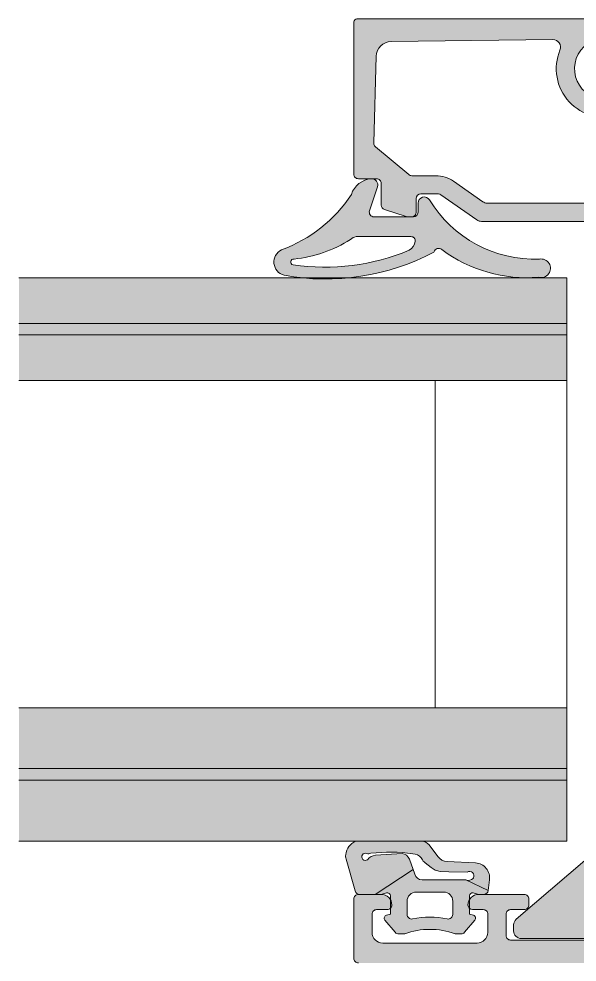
# Model space of a CAD drawing. Header units: millimetres. Extents: x -576 to 4430, y -1196 to 2690.
# Drawn here: x 1943.33 to 1961.67, y -725.82 to -694.84 of the extents above; entities that cross this region are included whole.
import ezdxf

# ---------------------------------------------------------------- set-up
doc = ezdxf.new("R2010")
doc.units = ezdxf.units.MM
doc.header["$LTSCALE"] = 0.25
doc.header["$MEASUREMENT"] = 0
for name, color, linetype, lineweight in [('01_Aluminium [Thin]', 141, 'Continuous', 18), ('01_Fill Glass', 254, 'Continuous', 0), ('01_Fill Plastic', 253, 'Continuous', 0), ('01_Glazing [Thin]', 6, 'Continuous', 18), ('01_Plastic', 3, 'Continuous', 20)]:
    doc.layers.add(name, color=color, linetype=linetype, lineweight=lineweight)
doc.layers.add('01_Fill 2°material', color=7, linetype='Continuous', lineweight=0, true_color=0xbfbfbf)
doc.layers.add('01_Fill Aluminum', color=7, linetype='Continuous', lineweight=0, true_color=0xdcdcdc)

msp = doc.modelspace()

# ---------------------------------------------------------------- hatches: boundary and pattern name
at = {"layer": '01_Fill 2°material', "ltscale": 0.25}
h = msp.add_hatch(color=256, dxfattribs=at)
h.dxf.hatch_style = 1
edge = h.paths.add_edge_path()
edge.add_arc((1954.314279325867, -722.3400427987418), 0.2500000000006058, 528.0364513271027, 561.7668760545731, ccw=False)
edge.add_arc((1954.609738629279, -722.3436816417653), 0.5428696929898681, 472.5962169643944, 534.1362622465406, ccw=False)
edge.add_line((1954.401149437216, -721.8424850211451), (1956.510377496196, -721.8424850211305))
edge.add_arc((1956.52948812885, -722.242028239969), 0.4000000000000318, 404.7119290243088, 452.73843895605285, ccw=False)
edge.add_line((1956.813749333315, -721.9606111693494), (1957.095183312394, -722.3520263003985))
edge.add_arc((1957.419948421739, -722.1185147937177), 0.4000000000002781, 575.7167622531208, 627.527475252334)
edge.add_line((1957.402692299674, -722.518142403189), (1958.333671955931, -722.5583425750684))
edge.add_arc((1958.296294620262, -723.056943552575), 0.4999999999926932, 352.99360772468975, 445.7128735626858, ccw=False)
edge.add_line((1958.792560894733, -723.117933591224), (1958.749444349109, -723.4687660868132))
edge.add_line((1958.749444349109, -723.4687660868132), (1958.016443539195, -723.1174850036115))
edge.add_arc((1958.09750359234, -722.907431232151), 0.2251517690805374, 608.8983266011014, 674.0103272438629)
edge.add_arc((1958.273712688671, -723.0699252374417), 0.01978431694102304, 489.3537514831213, 538.3734630290342, ccw=False)
edge.add_arc((1958.134409027251, -722.9825991548588), 0.1457933144468498, 330.3934355554911, 481.9492810514324)
edge.add_line((1958.057259819048, -722.8588910701948), (1957.451579039412, -722.855694886801))
edge.add_line((1957.451579039412, -722.855694886801), (1957.173112537389, -722.8365941265175))
edge.add_arc((1956.92794067749, -723.4613291984334), 0.6711208169678048, 428.5729057719275, 443.0954420271703)
edge.add_line((1957.008620012743, -722.7950754961313), (1956.87204438014, -722.7094178121071))
edge.add_line((1956.87204438014, -722.709417812108), (1956.674690207504, -722.5518861085912))
edge.add_arc((1957.18592988788, -722.0277330151513), 0.7321901912429457, 572.9024375159727, 585.7145556032654, ccw=False)
edge.add_line((1956.571185378773, -722.4254661727774), (1956.549365945695, -722.3929502332486))
edge.add_arc((1956.273312192956, -722.6155750949157), 0.3546371433360143, 398.8846055349916, 449.8060012747791)
edge.add_arc((1955.522984573561, -727.453521992191), 5.24668493684652, 441.7646998648067, 456.9066713819241)
edge.add_arc((1954.8088501969, -722.0091638059877), 0.2500000000000436, 259.90976088892603, 289.44069641719955, ccw=False)
edge.add_arc((1954.711110622947, -722.3593999458536), 0.117247234685073, 422.6095379947188, 666.6522718205318)
edge.add_arc((1955.078793155016, -722.6863947757503), 0.3779901298675551, 452.67500966416947, 501.958332058076, ccw=False)
edge.add_line((1955.061152065813, -722.3088165318733), (1955.917592642235, -722.2557986241937))
edge.add_arc((1955.917592642236, -722.5057986241937), 0.25, 374.99999999998107, 449.99999999998374, ccw=False)
edge.add_line((1956.159074098808, -722.441093862919), (1956.281239087767, -722.7832395104425))
edge.add_line((1956.281239087767, -722.7832395104425), (1955.033963602162, -723.5924850208668))
edge.add_line((1955.033963602162, -723.5924850208668), (1954.523850132867, -723.5924850208668))
edge.add_arc((1954.523850132866, -723.4424850208671), 0.1499999999998352, 554.9999999982908, 629.9999999999945, ccw=False)
edge.add_line((1954.378961258922, -723.481307877628), (1954.082104233968, -722.4327505476232))
at = {"layer": '01_Fill Aluminum', "ltscale": 0.25}
h = msp.add_hatch(color=256, dxfattribs=at)
h.dxf.hatch_style = 1
h.paths.add_polyline_path([(1954.333955857523, -699.9424860499217, 0.4142136209387922), (1954.483955887516, -700.0924860499218), (1955.083954802911, -700.0924859299486, -0.4142136209387937), (1955.233954832904, -700.2424859299482), (1955.233954832904, -700.9599197812428, 0.3249196962329808), (1955.337602283747, -701.1025782586868), (1956.053367919038, -701.3351446114794, 0.07870170682455019), (1956.099720468193, -701.3424861340351), (1956.233954832904, -701.3424861340351, 0.4142135623730951), (1956.383954832904, -701.192486134035), (1956.383954832904, -700.7424856744911, -0.4142135623730946), (1956.533954832904, -700.5924856744915), (1957.111439507413, -700.5924856744915, -0.1539147432816147), (1957.197475983535, -700.6196128753187), (1958.37949695661, -701.4472730239441, 0.1539147432816144), (1958.522891083479, -701.4924850253229), (1964.390895960399, -701.4924850253229, -0.1989123673796609), (1964.496961977577, -701.5364190081447), (1964.808650524207, -701.8481075547749, -0.4529657504803501), (1964.793949407256, -702.0731376632008), (1964.297312451009, -702.4545568417158, 1.000076634922686), (1964.662808515587, -702.9303851980213), (1965.392013885895, -702.3702636970835, 0.4479168683076039), (1965.434403191729, -701.6253320848733), (1964.848002741586, -701.0389316347297, 0.198912367379743), (1964.494449350993, -700.892485025323), (1958.712070385446, -700.892485025323, -0.1539147432815771), (1958.568676258576, -700.8472730239447), (1957.606191305737, -700.1733336800058, 0.1539147432816031), (1957.03261479826, -699.9924856744911), (1956.235518073169, -699.9924856744916, -0.1755946907436), (1956.139426792133, -699.957665819086), (1955.042025559872, -699.0421374475073, -0.2221840360619793), (1954.988116912292, -698.9271036414708), (1955.070171153942, -696.0721097653001, -0.4022031260866221), (1955.563741478986, -695.5865128656247), (1960.869278630056, -695.5204718803767, -0.5420708623593412), (1961.105740396549, -695.8663265606034, 0.6445493222813495), (1963.09505638183, -697.9961452362178), (1963.394725372984, -697.9961452362182, 0.1316524975874739), (1963.469725372985, -697.9760490467858), (1964.21042917049, -697.5484035099063, -0.2608278656960589), (1964.356944419014, -697.5464529719362), (1965.033338805087, -697.913316205174, 0.5436583071657539), (1965.180727540401, -697.8329985818337, 0.2214433755508148), (1965.015580940616, -697.444455192821), (1964.383510493352, -696.875336405824, 0.3249196962328418), (1964.208140902399, -696.8569043190774), (1963.308955857527, -697.3760490467859, -0.1316524975874033), (1963.233955857527, -697.3961452362183), (1963.01486569344, -697.3961452362183, 0.09647240044979598), (1962.958573657313, -697.4071085264301, -1.314619193601405), (1962.738362039431, -695.4922934269817, 0.2397131860925446), (1962.867688350055, -695.4501738890309), (1963.304666535644, -695.013195703441, 0.6681786379191091), (1963.233955857526, -694.8424850253224), (1954.433955857526, -694.8424850253224, 0.4142135623730951), (1954.333955857526, -694.9424850253228)])
h = msp.add_hatch(color=256, dxfattribs=at)
h.dxf.hatch_style = 1
h.paths.add_polyline_path([(1968.933682256923, -720.759472318941, -0.2679491924313699), (1968.858682256922, -720.8893761295086), (1968.483682256922, -721.1058824804542, 0.4213885377997085), (1968.448327177195, -721.2445859840169), (1968.911714876514, -722.0037369018302, -0.1378721067476256), (1968.933682256923, -722.0818883466064), (1968.933682256923, -722.1924850208335, -0.4142135623730951), (1968.783682256922, -722.3424850208331), (1966.857289055013, -722.3424850208331, 0.2134110148107088), (1966.745489769095, -722.3924804225982, -0.8554596718333857), (1966.496645827017, -722.2314715406247), (1966.537319491325, -722.1401169948614), (1967.099552448576, -721.3257387067325, -0.267949192432054), (1967.235075800066, -721.2614470183031), (1967.292623191768, -721.2660979366484, 0.5773502691906579), (1967.391027719637, -721.123561804755), (1967.270668114345, -720.8698503609945, 0.1779757333228551), (1967.196762549562, -720.7973822294422), (1966.142256000498, -720.3222692932746, 0.5444665942506911), (1965.931517245682, -720.4604137342941), (1965.936745795073, -721.2498778536975, 0.3039838199170773), (1966.01011381456, -721.3581476190485, -0.4027377512040795), (1966.076605077545, -721.5068265951492), (1965.842812138564, -722.1569885707137, 0.08651342436154998), (1965.833963602161, -722.2077454847687), (1965.83396360216, -724.46570457675, -0.4008390878225275), (1965.356894680662, -724.9651784655945), (1962.583963602163, -725.0924850208668), (1959.483963602162, -725.0924850208668, -0.4142135623729053), (1959.333963602161, -724.9424850208671), (1959.333963602161, -724.2424850208669, -0.4142135623739506), (1959.483963602162, -724.0924850208663), (1959.933963602161, -724.0924850208672, 0.4142135623757575), (1960.083963602162, -723.9424850208662), (1960.083963602161, -723.7424850208655, 0.4142135623711196), (1959.933963602161, -723.5924850208668), (1958.433963602161, -723.5924850208668, 0.414213562372744), (1958.083963602161, -723.9424850208671, 0.4142135623739946), (1958.233963602162, -724.0924850208677), (1958.583963602161, -724.0924850208668, -0.4142135623732247), (1958.733963602162, -724.2424850208664), (1958.733963602162, -724.8424850208659, -0.4142135623734424), (1958.383963602163, -725.1924850208662), (1955.283963602162, -725.1924850208671, -0.4142135623731919), (1954.933963602161, -724.8424850208668), (1954.933963602161, -724.2424850208669, -0.4142135623728115), (1955.08396360216, -724.0924850208672), (1955.433963602161, -724.0924850208668, 0.4142135623717699), (1955.58396360216, -723.942485020868, 0.4142135623735139), (1955.233963602162, -723.5924850208686), (1954.483963602162, -723.5924850208668, 0.4142135623735753), (1954.333963602163, -723.7424850208664), (1954.333963602162, -725.6924850208671, 0.414213562373224), (1954.483963602162, -725.8424850208668), (1972.683963602162, -725.8424850208672, 0.4142135620383717), (1972.833963602162, -725.692485021039), (1972.83396360399, -724.0924850210241, 0.4142135627076488), (1972.58396360399, -723.8424850207385), (1971.63396360399, -723.8424850207376, 0.4142135623732698), (1971.483963603991, -723.9924850207373), (1971.483963603991, -724.192485020738, 0.4142135623737592), (1971.633963603991, -724.3424850207385), (1971.983963603991, -724.3424850207376, -0.4142135623740274), (1972.133963603991, -724.4924850207377), (1972.13396360399, -724.9914737815521, -0.4142135623727064), (1971.983963603991, -725.1414737815518), (1970.883961899591, -725.1414737815522, -0.4132266211293093), (1970.733962751763, -724.9919794011313, 0.4132266211290448), (1970.583963603964, -724.8424850207381), (1969.883963603991, -724.8424850207376, -0.4142135623728556), (1969.733963603991, -724.692485020738), (1969.733963603991, -723.3272074305347, -0.2348109471036731), (1969.793392942442, -723.2076375544517), (1970.340019953411, -722.7935836838097, 0.5507604247540888), (1970.318665621977, -722.5409382666031, -0.1111825225082695), (1970.016544346551, -722.2859089894793), (1969.896974470677, -722.37647965087, -0.1763269807084542), (1969.685268834857, -721.6901468409329), (1969.835082374182, -721.6976237238383, -0.1763269807084616), (1970.074216918326, -721.1303295576573), (1969.964259137743, -721.0283036471707, -0.1763269807084661), (1970.603402712254, -720.7006338539396), (1970.622054268094, -720.8494697360644, -0.1763269807084696), (1971.222255238996, -720.9864616909919), (1971.303637178433, -720.8604578027395, -0.1763269807084713), (1971.737315048215, -721.4329920877345), (1971.593979126255, -721.4772053642338, -0.08692902278286169), (1971.632942278497, -721.7853491947077, 0.5064741259057328), (1971.94615835486, -722.0390570228129), (1972.087962712219, -722.0018175537249, 0.3408451643266092), (1972.833963603988, -721.0346131000234), (1972.833963602161, -719.4588773922584, 0.08651342406973989), (1972.825115065758, -719.4081204783771), (1972.590915102021, -718.7568265951492, -0.3927928019850657), (1972.653692192945, -718.6097254211992), (1972.661068516918, -718.6064412701741, 0.2944133975740792), (1972.730774384494, -718.4998778536975), (1972.736002933885, -717.7104137342936, 0.5486187866265736), (1972.523515213903, -717.5730572978401), (1971.470757630004, -718.0473822294417, 0.1779757333229003), (1971.396852065222, -718.1198503609941), (1971.27649245993, -718.373561804755, 0.7175489518011463), (1971.399111319834, -718.5180002974081, -0.3297694723298081), (1971.56796773099, -718.5757387067321), (1972.130200688242, -719.3901169948614), (1972.170864315096, -719.4814489961351, -0.8555309015434392), (1971.922030410471, -719.6424804225977, 0.213411014810887), (1971.810231124553, -719.5924850208331), (1969.883837922644, -719.5924850208331, -0.4142135623730951), (1969.733837922644, -719.442485020833), (1969.733837922644, -719.3318883466069, -0.1378721067474545), (1969.755805303053, -719.2537369018306), (1970.219193002371, -718.4945859840169, 0.5855240683196755), (1970.133837922644, -718.3424850208331), (1969.433682256923, -718.3424850208331, 0.4142135623730256), (1968.933682256923, -718.8424850208331)])
h.paths.add_polyline_path([(1968.98382523906, -723.2424468357568), (1968.984101957111, -724.7924468357597, -0.4142881254005912), (1968.834101961972, -724.9424850208676), (1966.983995009946, -724.9424850208676, -0.4142135623706107), (1966.733995009946, -724.6924850208699), (1966.733995009935, -723.3424850208668, -0.4142135623755616), (1966.983995009935, -723.092485020865), (1968.833825243921, -723.092485020865, -0.414139003276672)], flags=16)
h.paths.add_polyline_path([(1965.833430919432, -698.5383948123173), (1966.069750151159, -699.182160333689, -0.3610623764060248), (1966.00612148572, -699.3629421253682, 0.2637246696228711), (1965.933162295304, -699.4916461022241), (1965.933162295304, -700.242334797963, 0.5486187866266711), (1966.146555034566, -700.3782809660189), (1967.222601678261, -699.8765121755315, 0.1763269807077728), (1967.295155107055, -699.803958746738), (1967.403857707277, -699.5708452682858, 0.7215128442330799), (1967.279871037662, -699.4271404585016, -0.3307261147720423), (1967.110144019276, -699.3706824228603), (1966.549327372066, -698.5697532459982), (1966.49706301814, -698.4544272359896, -0.8584025375891071), (1966.745489771967, -698.2924896235287, 0.2134110146208727), (1966.857289057811, -698.3424850252164), (1968.783682259964, -698.3424850252869, -0.414213562362394), (1968.933682259958, -698.4924850252866), (1968.933682259958, -698.6030816995136, -0.1378721067478269), (1968.911714879549, -698.6812331442903), (1968.44832718023, -699.4403840621022, 0.4213885377996573), (1968.483682259957, -699.5790875656645), (1968.858682259958, -699.7955939166105, -0.26794919243117), (1968.933682259958, -699.9254977271786), (1968.933682259958, -702.0924850252869, 0.4142135623732352), (1969.183682259958, -702.3424850252869), (1970.133837925679, -702.3424850252865, 0.5855240683198415), (1970.219193005407, -702.1903840621027), (1969.755805306088, -701.4312331442917, -0.1378721067466572), (1969.73383792568, -701.3530816995163), (1969.73383792568, -701.242485025287, -0.4142135623743395), (1969.883837925679, -701.0924850252865), (1971.810231127796, -701.0924850252865, 0.2134110147462165), (1971.922030413626, -701.0424896235783, -0.8583311078721566), (1972.170467353722, -701.2044047591672), (1972.118192813571, -701.3197532459991), (1971.557376166361, -702.1206824228603, -0.2679491924329196), (1971.421429998305, -702.1840751621213), (1971.36300883134, -702.1789639723012, 0.5773502691910009), (1971.263662478361, -702.3208452682844), (1971.372365078581, -702.5539587467357, 0.1763269807090422), (1971.444918507376, -702.6265121755306), (1972.520965151072, -703.128280966018, 0.5486187866268355), (1972.734357890333, -702.9923347979626), (1972.734357890333, -702.2416461022241, 0.263724669621929), (1972.661398699917, -702.1129421253682, -0.3595082375520167), (1972.597485616384, -701.9329351270131), (1972.824775822162, -701.3137658924289, 0.08818176024965652), (1972.833963605196, -701.2620752786476), (1972.833963605193, -699.6503569448051, 0.3408451640026465), (1972.087962713424, -698.6831524922642), (1971.946158356066, -698.6459130231761, 0.5064741259054395), (1971.632942279703, -698.8996208512814, -0.08692902278299248), (1971.59397912746, -699.2077646817553), (1971.737315048077, -699.2519779578407, -0.176326980708473), (1971.303637180401, -699.824512244431), (1971.222255240201, -699.6985083549972, -0.176326980708471), (1970.622054269299, -699.8355003099251), (1970.603402713634, -699.9843361906543, -0.1763269807084716), (1969.964259137918, -699.6566663997747), (1970.074216919531, -699.5546404883318, -0.1763269807084624), (1969.835082375387, -698.9873463221512), (1969.685268837467, -698.9948232049861, -0.176326980708457), (1969.896974470762, -698.30849039427), (1970.016544347756, -698.3990610565103, -0.111182522508164), (1970.318665623182, -698.1440317793864, 0.5507604247542556), (1970.340019954617, -697.8913863621793), (1969.793392943647, -697.4773324915378, -0.2348109471036682), (1969.733963605196, -697.3577626154544), (1969.733963605197, -695.9924850252515, -0.4142135623728537), (1969.883963605196, -695.8424850252514), (1970.583963605169, -695.8424850252514, 0.4132266211290491), (1970.733962752969, -695.6929906448578, -0.4132266211293094), (1970.883961900796, -695.5434962644368), (1971.983963605197, -695.5434962644373, -0.414213562372971), (1972.133963605196, -695.6934962644369), (1972.133963605196, -696.1924850252514, -0.4142135623737696), (1971.983963605196, -696.3424850252514), (1971.633963605196, -696.3424850252505, 0.4142135623731015), (1971.483963605196, -696.4924850252511), (1971.483963605196, -696.6924850252509, 0.4142135623738927), (1971.633963605195, -696.8424850252514), (1972.583963605195, -696.842485025251, 0.4142135623727904), (1972.833963605195, -696.592485025251), (1972.833963605196, -694.9924850252511, 0.4142135623732696), (1972.683963605196, -694.8424850252514), (1963.483963605196, -694.8424850252514, 0.414213562373588), (1963.333963605194, -694.9924850252529), (1963.333963605197, -696.6172073502777, 0.267949192431074), (1963.408963605198, -696.7471111608457), (1963.799155984064, -696.9723888358191, 0.1830809254950002), (1963.904059794632, -696.9894740116189, 0.4742974360897105), (1964.083963605198, -696.8424850252501), (1964.083963605196, -695.8924850252507, -0.4142135623731076), (1964.233963605196, -695.7424850252506), (1965.683963605195, -695.7424850252479, -0.4142135623703811), (1965.833963605196, -695.8924850252462)])
h.paths.add_polyline_path([(1966.883660238509, -697.5924850252119), (1968.83396360519, -697.5924850252887, 0.414213562384536), (1968.983963605196, -697.4424850252886), (1968.983963605197, -695.8924850252516, 0.41421356237317), (1968.833963605196, -695.7424850252515), (1966.883995009694, -695.7424850252515, 0.4141503042995796), (1966.733995013193, -695.8924526280413), (1966.733660242014, -697.4424526280019, 0.4142768232641139)], flags=16)
at = {"layer": '01_Fill Glass', "ltscale": 0.25}
h = msp.add_hatch(color=256, dxfattribs=at)
h.dxf.hatch_style = 1
h.paths.add_polyline_path([(1943.333963605238, -721.8424850253206), (1961.333963605238, -721.8424850253206), (1961.333963605238, -717.4624850253205), (1943.333963605238, -717.4624850253205)])
h.paths.add_polyline_path([(1943.333963605238, -706.7224850253207), (1961.333963605238, -706.7224850253207), (1961.333963605238, -703.3424850253206), (1943.333963605238, -703.3424850253206)])
at = {"layer": '01_Fill Plastic', "ltscale": 0.25}
h = msp.add_hatch(color=256, dxfattribs=at)
h.dxf.hatch_style = 1
h.paths.add_polyline_path([(1951.963243846833, -702.4277083332046, 0.6985064420416477), (1952.043872245069, -703.2618439865552, 0.1686678630860196), (1956.967489273863, -702.4997646770627, -0.571388218474981), (1957.225212974377, -702.4210740203645, 0.1806414587843683), (1960.406240915002, -703.328452904455, 1.248094821065332), (1960.43261250955, -702.7305358537275, -0.2720297106966452), (1956.819856570274, -700.7881385346383, 0.7605798912279665), (1956.443290716995, -700.8966664164701), (1956.443290716995, -701.192486134035, -0.414213562373095), (1956.293290716995, -701.3424861340351), (1954.993290716995, -701.3424861340351, -0.5117725455009509), (1954.850966324542, -701.1451177129826), (1955.113156287737, -700.3573349161394, 0.5367706748602853), (1954.907719783712, -700.0947918895364, 0.3028165420597905), (1954.253668551054, -700.6092628047028, -0.1590991144742003)])
h.paths.add_polyline_path([(1956.211787751362, -701.9936880661868, -0.5053443711861246), (1956.345193536342, -702.1474093579174, -0.2349743539515275), (1956.1543070555, -702.4407938072201, -0.1368653522962335), (1952.337894314879, -702.9183846516213, -0.9646854720527198), (1952.373892327942, -702.7296386986228, 0.1174169460554799), (1954.226027614552, -702.0852849311847, -0.1383337806736836), (1954.410670095864, -701.9936880661868)], flags=16)
at = {"layer": '01_Fill Plastic'}
msp.add_hatch(color=256, dxfattribs=at).paths.add_polyline_path([(1964.083963605244, -711.6156901060737), (1964.083963605237, -713.041875359872, -0.1989123673783536), (1963.791070386424, -713.7489821410537), (1962.41576555369, -715.1242869737863, 0.8769764629926863), (1962.958963605224, -715.8321964570233), (1963.708963605238, -715.399183755124, -0.577350269189966), (1964.083963605239, -715.6156901060714), (1964.083963605237, -717.0418753598684, -0.1989123673793481), (1963.791070386424, -717.7489821410537), (1962.41576555369, -719.1242869737863, 0.8769764629927256), (1962.958963605224, -719.8321964570233), (1963.708963605237, -719.399183755124, -0.5773502691895774), (1964.083963605237, -719.61569010607), (1964.083963605237, -720.1777829922281, -0.2194269073865354), (1963.733353529606, -720.9382385965392), (1959.671616124146, -724.4067531706779, 0.2194269073865354), (1959.583963605238, -724.5968670717558), (1959.583963605238, -724.7924850253204, 0.4142135623730971), (1959.833963605238, -725.0424850253204), (1961.991744590629, -725.0424850253204, 0.1785576238053172), (1962.154092071721, -724.9825989263983), (1965.483353529607, -722.1395810906635, 0.2194269073864458), (1965.833963605239, -721.3791254863528), (1965.833963605245, -704.5424850253186, 0.4142135623732137), (1965.583963605245, -704.2924850253186), (1964.333963605237, -704.2924850253186, 0.4142135623730949), (1964.083963605237, -704.5424850253186), (1964.083963605237, -705.0418753598761, -0.1989123673796904), (1963.791070386424, -705.7489821410628), (1962.415765553703, -707.1242869737831, 0.8769764629928011), (1962.958963605237, -707.8321964570201), (1963.70896360525, -707.3991837551204, -0.5773502691901479), (1964.08396360525, -707.6156901060668), (1964.083963605248, -709.0418753598566, -0.198912367379276), (1963.791070386433, -709.7489821410442), (1962.41576555369, -711.1242869737863, 0.8769764629927504), (1962.958963605224, -711.8321964570233), (1963.708963605239, -711.3991837551231, -0.5773502691912789)])
at = {"layer": '01_Fill Plastic', "ltscale": 0.25}
h = msp.add_hatch(color=256, dxfattribs=at)
h.dxf.hatch_style = 1
h.paths.add_polyline_path([(1956.281239087767, -722.7832395104425), (1956.334422598215, -722.9321897684059, 0.3394542591779734), (1956.575904055727, -723.1174850071312), (1958.016443539196, -723.1174850036106), (1958.749444349109, -723.4687660868132, -0.3635220656709756), (1958.601764609223, -723.5924850208668), (1958.433963602161, -723.5924850208668), (1958.259813300541, -723.5458838143851, 0.493041807867334), (1958.133963602162, -723.642485020866), (1958.133963602162, -724.2424850208664), (1958.259845506672, -724.2762149755218, -0.5486187866261858), (1958.310568046473, -724.437086319119), (1957.973403681543, -724.8389031623193, -0.2216946626429748), (1957.858497015076, -724.892485020866), (1957.712883393724, -724.892485020866, -0.08471955629338988), (1957.663133216844, -724.8839944548291, 0.1706640371966394), (1956.00479398748, -724.8839944548291, -0.08471955629338498), (1955.955043810599, -724.892485020866), (1955.809430189248, -724.892485020866, -0.2216946626427947), (1955.69452352278, -724.8389031623193), (1955.35735915785, -724.4370863191199, -0.5486187866265202), (1955.408081697651, -724.2762149755218), (1955.533963602162, -724.2424850208664), (1955.533963602162, -723.642485020866, 0.4930418078672826), (1955.408113903783, -723.5458838143851), (1955.233963602162, -723.5924850208668), (1955.033963602162, -723.5924850208668)])
h.paths.add_polyline_path([(1956.383963601372, -723.5174850076365, 0.414213561602283), (1956.083963602162, -723.8174850076358), (1956.083963602162, -724.2520837100056, 0.4734736942744691), (1956.263471798884, -724.399152626933, -0.09933114856506038), (1957.40445540544, -724.399152626933, 0.4734736942741639), (1957.583963602162, -724.2520837100056), (1957.583963602162, -723.8174850052675, 0.4142135631438306), (1957.283963601372, -723.5174850052682)], flags=16)

# ---------------------------------------------------------------- linework, layer by layer
at = {"layer": '01_Aluminium [Thin]'}
for points in [[(1963.233955857526, -694.8424850253224), (1954.433955857526, -694.8424850253224, 0.4142135623732282), (1954.333955857526, -694.9424850253228), (1954.333955857526, -699.9424850253223, 0.414215613228528), (1954.483955883231, -700.0924860499218), (1955.083954807195, -700.0924859299486, -0.4142136125722515), (1955.233954832904, -700.2424859299487), (1955.233954832904, -700.9599197812428, 0.3249196962328572), (1955.337602283747, -701.1025782586868), (1956.053367919038, -701.3351446114794, 0.07870170682468189), (1956.099720468193, -701.3424861340351), (1956.233954832904, -701.3424861340351, 0.4142135623728175), (1956.383954832904, -701.192486134035), (1956.383954832904, -700.7424856744911, -0.4142135623730173), (1956.533954832904, -700.5924856744915), (1957.111439507413, -700.5924856744915, -0.1539147432815944), (1957.197475983535, -700.6196128753187), (1958.37949695661, -701.4472730239441, 0.1539147432815825), (1958.522891083479, -701.4924850253229), (1964.3908959604, -701.4924850253229, -0.1989123673799484)], [(1964.494449350993, -700.892485025323), (1958.712070385446, -700.892485025323, -0.153914743281608), (1958.568676258576, -700.8472730239447), (1957.606191305738, -700.1733336800063, 0.1539147432815915), (1957.032614798261, -699.9924856744911), (1956.235518073169, -699.9924856744916, -0.1755946907436052), (1956.139426792133, -699.957665819086), (1955.042025559873, -699.0421374475078, -0.2378242316413056), (1954.988372919078, -698.9181961457585), (1955.070171153942, -696.0721097653001, -0.4022031260866348), (1955.563741478986, -695.5865128656247), (1960.869278630056, -695.5204718803767, -0.542070862359244), (1961.105740396549, -695.8663265606029, 0.6394709010001509), (1963.073197785152, -698.0033496840716, -0.07795444858954005)], [(1962.958573657313, -697.4071085264305, -1.314619193601183), (1962.738362039431, -695.4922934269817, 0.2397131860924494)], [(1962.583963602163, -725.0924850208668), (1959.483963602162, -725.0924850208668, -0.4142135623740275), (1959.333963602161, -724.9424850208671), (1959.333963602161, -724.2424850208669, -0.414213562373328), (1959.483963602162, -724.0924850208663), (1959.933963602161, -724.0924850208672, 0.4142135623741603), (1960.083963602162, -723.9424850208671), (1960.083963602161, -723.7424850208669, 0.4142135623741936), (1959.933963602161, -723.5924850208668), (1958.433963602161, -723.5924850208668, 0.4142135623730949), (1958.083963602161, -723.9424850208671, 0.4142135623726625), (1958.233963602162, -724.0924850208677), (1958.583963602161, -724.0924850208668, -0.4142135623746936), (1958.733963602162, -724.2424850208669), (1958.733963602162, -724.8424850208672, -0.4142135623731614), (1958.383963602162, -725.1924850208662), (1955.283963602162, -725.1924850208671, -0.4142135623728285), (1954.933963602161, -724.8424850208672), (1954.933963602161, -724.2424850208669, -0.4142135623733284), (1955.083963602161, -724.0924850208672), (1955.433963602161, -724.0924850208668, 0.4142135623739605), (1955.58396360216, -723.9424850208671, 0.4142135623736276), (1955.233963602162, -723.5924850208686), (1954.483963602162, -723.5924850208668, 0.4142135623737609), (1954.333963602163, -723.7424850208669), (1954.333963602162, -725.6924850208671, 0.4142135623733281), (1954.483963602162, -725.8424850208668)]]:
    msp.add_lwpolyline(points, format="xyb", dxfattribs=at)
at = {"layer": '01_Glazing [Thin]'}
for p, q in [((1961.333963605238, -704.8424850253206), (1943.333963605238, -704.8424850253206)), ((1961.333963605238, -705.2224850253207), (1943.333963605238, -705.2224850253207)), ((1961.333963605238, -706.7224850253207), (1943.333963605238, -706.7224850253207)), ((1957.008963605239, -706.7224850253207), (1957.008963605239, -717.4624850253205)), ((1961.333963605238, -717.4624850253205), (1943.333963605238, -717.4624850253205)), ((1961.333963605238, -719.4624850253205), (1943.333963605238, -719.4624850253205)), ((1961.333963605238, -719.8424850253206), (1943.333963605238, -719.8424850253206))]:
    msp.add_line(p, q, dxfattribs=at)
msp.add_lwpolyline([(1943.333963605238, -721.8424850253206), (1961.333963605238, -721.8424850253206), (1961.333963605238, -703.3424850253206), (1943.333963605238, -703.3424850253206)], dxfattribs=at)
at = {"layer": '01_Plastic'}
for p, q in [((1956.28627852691, -722.7799698690939), (1955.033963602162, -723.5924850208668)), ((1958.016443539196, -723.1174850036115), (1958.74944434911, -723.4687660868136))]:
    msp.add_line(p, q, dxfattribs=at)
for points in [[(1956.443290716995, -700.8924861340348, -0.7524982433568572), (1956.819856570274, -700.7881385346383, 0.272029710696627), (1960.43261250955, -702.7305358537275, -1.248094821065313), (1960.406240915002, -703.328452904455, -0.1806414587843612), (1957.225212974377, -702.4210740203645, 0.5713882184753021), (1956.967489273863, -702.4997646770627, -0.1686678630860103), (1952.043872245069, -703.2618439865552, -0.6985064420418362), (1951.963243846833, -702.4277083332046, 0.1590991144741998), (1954.253668551054, -700.6092628047028, -0.3028165420598103), (1954.907719783712, -700.0947918895364, -0.5367706748602842), (1955.113156287737, -700.3573349161394), (1954.850966324542, -701.1451177129826, 0.5117725455009584), (1954.993290716995, -701.3424861340351), (1956.293290716995, -701.3424861340351, 0.4142135623730727), (1956.443290716995, -701.192486134035)], [(1952.337894314879, -702.9183846516213, 0.1368653522962399), (1956.1543070555, -702.4407938072201, 0.2349743539514184), (1956.345193536342, -702.1474093579174, 0.505344371186135), (1956.211787751362, -701.9936880661868), (1954.410670095864, -701.9936880661868, 0.1383337806736852), (1954.226027614552, -702.0852849311847, -0.1174169460554808), (1952.373892327942, -702.7296386986228, 0.9646854720520451)], [(1957.712883393724, -724.892485020867), (1957.858497015076, -724.892485020867, 0.2216946626430081), (1957.973403681543, -724.8389031623198), (1958.310568046473, -724.4370863191194, 0.5486187866267122), (1958.259845506672, -724.2762149755223), (1958.133963602162, -724.2424850208673), (1958.133963602162, -723.642485020867, -0.4930418078677276), (1958.259813300541, -723.545883814386), (1958.433963602161, -723.5924850208668), (1958.601764609223, -723.5924850208668, 0.3635220656717463), (1958.74944434911, -723.4687660868136), (1958.792560894734, -723.117933591218, 0.4281836298403364), (1958.333671955932, -722.5583425750689), (1957.402692299674, -722.5181424031895, -0.229998414771881), (1957.095183312394, -722.3520263003985), (1956.813749333316, -721.9606111693498, 0.2126774621090025), (1956.510377496196, -721.842485021131), (1954.401149437217, -721.8424850211455, 0.2751644614747905), (1954.069709407043, -722.2882204598651, 0.1482486960089235), (1954.082104233968, -722.4327505476232), (1954.378961258922, -723.481307877628, 0.3394542588716349), (1954.523850132866, -723.5924850208668), (1955.233963602162, -723.5924850208668), (1955.408113903782, -723.545883814386, -0.4930418078680689), (1955.533963602162, -723.642485020867), (1955.533963602162, -724.2424850208673), (1955.408081697651, -724.2762149755223, 0.5486187866267122), (1955.35735915785, -724.4370863191199), (1955.694523522779, -724.8389031623198, 0.2216946626428772), (1955.809430189248, -724.892485020867), (1955.9550438106, -724.892485020867, 0.08471955629315167), (1956.00479398748, -724.8839944548291, -0.170664037196583), (1957.663133216844, -724.8839944548291, 0.08471955629334697)], [(1958.016443539196, -723.117485003611), (1956.575904055444, -723.1174850071312, -0.3394542588633513), (1956.334422598215, -722.9321897684068), (1956.159074098808, -722.4410938629195, 0.3394542588633822), (1955.917592642236, -722.2557986241947), (1955.04973009412, -722.3095236084151, 0.2104988214666982), (1954.781102186223, -722.4534642595532, -1.80484133910757), (1954.765050445918, -722.2552970662633, 0.129570901875661), (1954.892057948485, -722.2449104286071, -0.06616561695907498), (1956.274512962417, -722.2609399844351, -0.2259163896485334), (1956.549365945694, -722.392950233249), (1956.571185378773, -722.4254661727779, 0.1610760473793475), (1956.674690207505, -722.5518861085908), (1956.87204438014, -722.7094178121084), (1957.008620012743, -722.7950754961322, 0.05476775492906453), (1957.173112537389, -722.8365941265184), (1957.451579039412, -722.8556948868019), (1958.057259819049, -722.8588910701957, -0.7781693884769572), (1958.261167323424, -723.0546271000518, 0.2172113476244862), (1958.253936343312, -723.0693636672701, -0.2920037080990359)], [(1957.283963602162, -723.5174850052682, -0.414213562373095), (1957.583963602162, -723.8174850052684), (1957.583963602162, -724.2520837100052, -0.4734736942733473), (1957.40445540544, -724.3991526269339, 0.09933114856515282), (1956.263471798883, -724.3991526269339, -0.4734736942734832), (1956.083963602162, -724.2520837100056), (1956.083963602162, -723.8174850076363, -0.4142135623731616), (1956.383963602161, -723.5174850076365)]]:
    msp.add_lwpolyline(points, format="xyb", close=True, dxfattribs=at)
msp.add_lwpolyline([(1963.733353529606, -720.9382385965397), (1959.671616124146, -724.4067531706779, 0.2194269073865277), (1959.583963605238, -724.5968670717558), (1959.583963605238, -724.7924850253204, 0.414213562373095), (1959.833963605238, -725.0424850253204), (1961.991744590629, -725.0424850253204, 0.1785576238053479)], format="xyb", dxfattribs=at)

doc.saveas('drawing.dxf')
